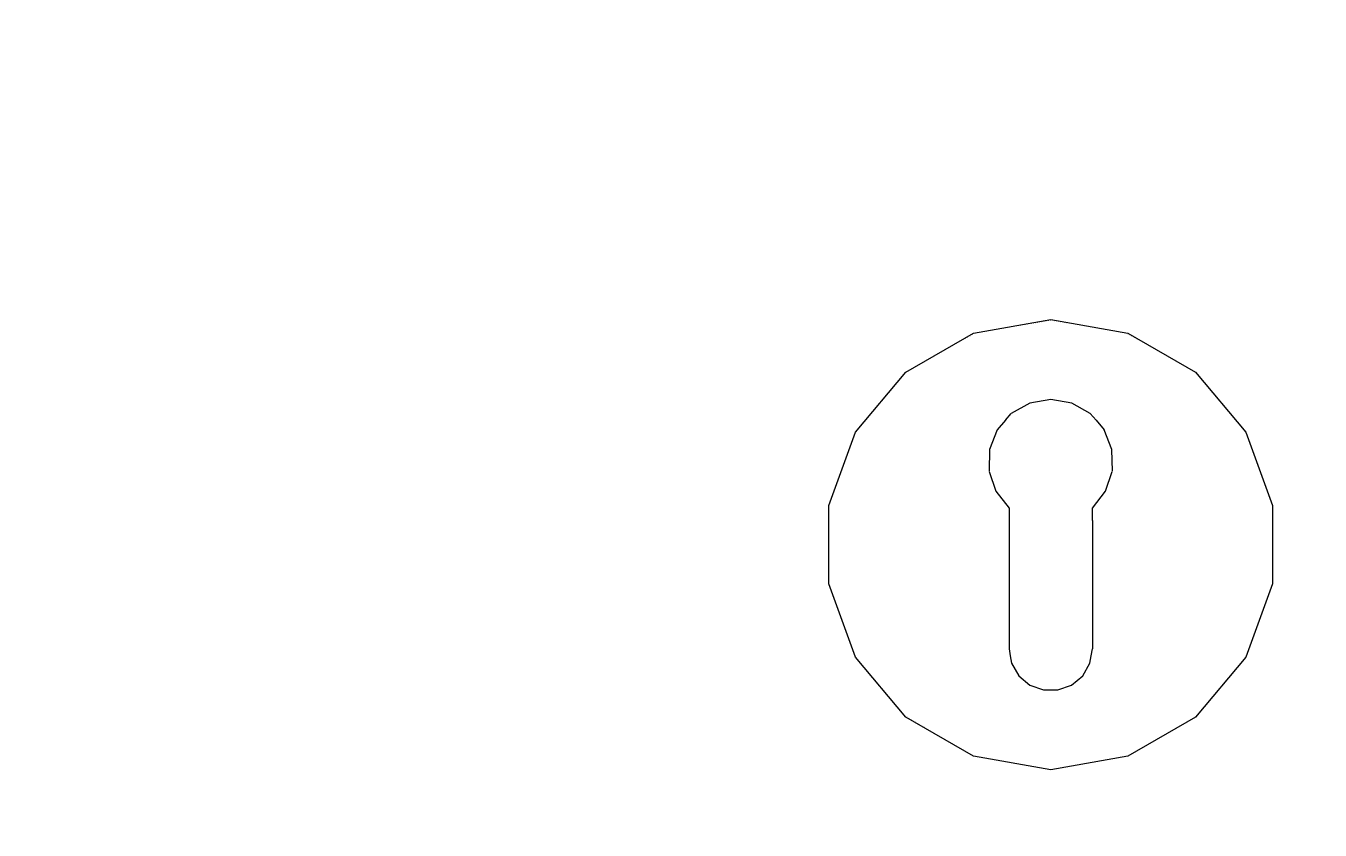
# Model space of a CAD drawing. Header units: millimetres. Extents: x -15634 to 67596, y -3027 to 55843.
# Drawn here: x 23143.5 to 23298.7, y 47861.4 to 47957.8 of the extents above; entities that cross this region are included whole.
import ezdxf

# ---------------------------------------------------------------- set-up
doc = ezdxf.new("R2010")
doc.units = ezdxf.units.MM
doc.header["$MEASUREMENT"] = 0
doc.set_wipeout_variables(frame=1)
doc.linetypes.add('Wipeout_Contour', pattern=[1000, 0, -1000])
doc.layers.add('Dimensioning - General', color=7, linetype='Continuous')
doc.layers.add('Structural - Bearing', color=7, linetype='Continuous')
for name, color, linetype, lineweight, true_color in [('Dimensioning - General_Pen_No__61', 7, 'Continuous', 20, 0x6a6a6a), ('Dimensioning - General_Pen_No__88', 7, 'Continuous', 20, 0xfd4435), ('Structural - Bearing_Pen_No__82', 7, 'Continuous', 20, 0xaaaaaa)]:
    doc.layers.add(name, color=color, linetype=linetype, lineweight=lineweight, true_color=true_color)
doc.styles.add('GENERATED_STYLE_6', font='calibril.ttf')
doc.dimstyles.new('GENERATED_STYLE__3', dxfattribs={"dimtxt": 195.999997, "dimasz": 106.4, "dimexe": 0.18, "dimexo": 0.0625, "dimgap": 0.09, "dimtad": 1, "dimdec": 0, "dimlfac": 0.1, "dimzin": 0, "dimdsep": 46, "dimtxsty": 'GENERATED_STYLE_6', "dimblk": 'ARROWHEAD_2', "dimblk1": 'ARROWHEAD_2', "dimblk2": 'ARROWHEAD_2', "dimcen": 0.09, "dimse1": 1, "dimse2": 1, "dimclrd": 256, "dimclre": 256, "dimclrt": 256, "dimadec": 0, "dimazin": 0, "dimtfac": 1, "dimtdec": 4, "dimtmove": 0, "dimatfit": 3, "dimfxl": 1, "dimtolj": 1, "dimtzin": 0, "dimarcsym": 0})

# ---------------------------------------------------------------- blocks, each defined once
blk = doc.blocks.new('*D67')
at = {"layer": 'Dimensioning - General_Pen_No__61', "color": 251, "linetype": 'Continuous', "lineweight": 20, "true_color": 0x6a6a6a, "transparency": 16777216}
for p, q in [((27454.43, 49636.02), (27594.43, 49555.19)), ((27629.43, 49595.6), (27419.43, 49595.6)), ((27524.43, 46895.6), (27524.43, 49595.6)), ((27454.43, 46936.02), (27594.43, 46855.19)), ((27629.43, 46895.6), (27419.43, 46895.6))]:
    blk.add_line(p, q, dxfattribs=at)
at = {"layer": 'Dimensioning - General_Pen_No__88', "color": 20, "lineweight": 20, "true_color": 0xfd4435, "transparency": 16777216, "char_height": 196, "attachment_point": 7, "rotation": 90, "style": 'GENERATED_STYLE_6'}
for s, insert in [('\\A1;{\\pql;\\fCalibri Light|b0|i0|c0|p34;20}', (27485.23, 49237.36)), ('\\A1;{\\pql;\\fCalibri Light|b0|i0|c0|p34;270}', (27485.23, 48007.27))]:
    blk.add_mtext(s, dxfattribs=dict(at, insert=insert))
blk = doc.blocks.new('ARROWHEAD_2')
at = {"color": 0, "linetype": 'Continuous', "lineweight": 0}
for p, q in [((-0.3781, -0.655), (0.3781, 0.655)), ((0, 0), (-1, 0))]:
    blk.add_line(p, q, dxfattribs=at)
blk = doc.blocks.new('*D115')
at = {"layer": 'Dimensioning - General_Pen_No__61', "color": 251, "linetype": 'Continuous', "lineweight": 20, "true_color": 0x6a6a6a, "transparency": 16777216}
for p, q in [((28004.43, 49636.02), (28144.43, 49555.19)), ((28179.43, 49595.6), (27969.43, 49595.6)), ((28074.43, 46895.6), (28074.43, 49595.6)), ((28004.43, 46936.02), (28144.43, 46855.19)), ((28179.43, 46895.6), (27969.43, 46895.6))]:
    blk.add_line(p, q, dxfattribs=at)
at = {"layer": 'Dimensioning - General_Pen_No__88', "color": 20, "lineweight": 20, "true_color": 0xfd4435, "transparency": 16777216, "char_height": 196, "attachment_point": 7, "rotation": 90, "style": 'GENERATED_STYLE_6'}
for s, insert in [('\\A1;{\\pql;\\fCalibri Light|b0|i0|c0|p34;20}', (28035.23, 49237.36)), ('\\A1;{\\pql;\\fCalibri Light|b0|i0|c0|p34;270}', (28035.23, 48007.27))]:
    blk.add_mtext(s, dxfattribs=dict(at, insert=insert))
blk = doc.blocks.new('*D136')
at = {"layer": 'Dimensioning - General_Pen_No__61', "color": 251, "linetype": 'Continuous', "lineweight": 20, "true_color": 0x6a6a6a, "transparency": 16777216}
for p, q in [((28554.43, 49836.02), (28694.43, 49755.19)), ((28729.43, 49795.6), (28519.43, 49795.6)), ((28624.43, 46895.6), (28624.43, 49795.6)), ((28554.43, 46936.02), (28694.43, 46855.19)), ((28729.43, 46895.6), (28519.43, 46895.6))]:
    blk.add_line(p, q, dxfattribs=at)
at = {"layer": 'Dimensioning - General_Pen_No__88', "color": 20, "lineweight": 20, "true_color": 0xfd4435, "transparency": 16777216, "insert": (28585.23, 48107.27), "char_height": 196, "attachment_point": 7, "rotation": 90, "style": 'GENERATED_STYLE_6'}
blk.add_mtext('\\A1;{\\pql;\\fCalibri Light|b0|i0|c0|p34;290}', dxfattribs=at)
blk = doc.blocks.new('*D163')
at = {"layer": 'Dimensioning - General_Pen_No__61', "color": 251, "linetype": 'Continuous', "lineweight": 20, "true_color": 0x6a6a6a, "transparency": 16777216}
for p, q in [((34964.93, 49636.02), (35104.93, 49555.19)), ((35139.93, 49595.6), (34929.93, 49595.6)), ((35034.93, 46895.6), (35034.93, 49595.6)), ((34964.93, 46936.02), (35104.93, 46855.19)), ((35139.93, 46895.6), (34929.93, 46895.6))]:
    blk.add_line(p, q, dxfattribs=at)
at = {"layer": 'Dimensioning - General_Pen_No__88', "color": 20, "lineweight": 20, "true_color": 0xfd4435, "transparency": 16777216, "char_height": 196, "attachment_point": 7, "rotation": 90, "style": 'GENERATED_STYLE_6'}
for s, insert in [('\\A1;{\\pql;\\fCalibri Light|b0|i0|c0|p34;20}', (34995.73, 49237.36)), ('\\A1;{\\pql;\\fCalibri Light|b0|i0|c0|p34;270}', (34995.73, 48007.27))]:
    blk.add_mtext(s, dxfattribs=dict(at, insert=insert))
blk = doc.blocks.new('*D211')
at = {"layer": 'Dimensioning - General_Pen_No__61', "color": 251, "linetype": 'Continuous', "lineweight": 20, "true_color": 0x6a6a6a, "transparency": 16777216}
for p, q in [((35514.93, 49636.02), (35654.93, 49555.19)), ((35689.93, 49595.6), (35479.93, 49595.6)), ((35584.93, 46895.6), (35584.93, 49595.6)), ((35514.93, 46936.02), (35654.93, 46855.19)), ((35689.93, 46895.6), (35479.93, 46895.6))]:
    blk.add_line(p, q, dxfattribs=at)
at = {"layer": 'Dimensioning - General_Pen_No__88', "color": 20, "lineweight": 20, "true_color": 0xfd4435, "transparency": 16777216, "char_height": 196, "attachment_point": 7, "rotation": 90, "style": 'GENERATED_STYLE_6'}
for s, insert in [('\\A1;{\\pql;\\fCalibri Light|b0|i0|c0|p34;20}', (35545.73, 49237.36)), ('\\A1;{\\pql;\\fCalibri Light|b0|i0|c0|p34;270}', (35545.73, 48007.27))]:
    blk.add_mtext(s, dxfattribs=dict(at, insert=insert))
blk = doc.blocks.new('*D232')
at = {"layer": 'Dimensioning - General_Pen_No__61', "color": 251, "linetype": 'Continuous', "lineweight": 20, "true_color": 0x6a6a6a, "transparency": 16777216}
for p, q in [((36064.93, 49836.02), (36204.93, 49755.19)), ((36239.93, 49795.6), (36029.93, 49795.6)), ((36134.93, 46895.6), (36134.93, 49795.6)), ((36064.93, 46936.02), (36204.93, 46855.19)), ((36239.93, 46895.6), (36029.93, 46895.6))]:
    blk.add_line(p, q, dxfattribs=at)
at = {"layer": 'Dimensioning - General_Pen_No__88', "color": 20, "lineweight": 20, "true_color": 0xfd4435, "transparency": 16777216, "insert": (36095.73, 48107.27), "char_height": 196, "attachment_point": 7, "rotation": 90, "style": 'GENERATED_STYLE_6'}
blk.add_mtext('\\A1;{\\pql;\\fCalibri Light|b0|i0|c0|p34;290}', dxfattribs=at)

msp = doc.modelspace()

# ---------------------------------------------------------------- wipeouts: each hides what was drawn before it
at = {"color": 254, "linetype": 'Wipeout_Contour', "lineweight": 0, "ltscale": 372798.842503}
msp.add_wipeout([(23259.95, 47909.39), (23260.93, 47910.53), (23257.17, 47920.88), (23249.08, 47916.21), (23259, 47904.39), (23258.98, 47904.44), (23259.04, 47907)], dxfattribs=at).dxf.layer = 'Structural - Bearing'
at = {"color": 254, "linetype": 'Wipeout_Contour', "lineweight": 0, "ltscale": 266149.867537}
msp.add_wipeout([(23257.17, 47870.33), (23261.51, 47882.27), (23261.37, 47883.1), (23261.37, 47889.65), (23249.08, 47875)], dxfattribs=at).dxf.layer = 'Structural - Bearing'

# ---------------------------------------------------------------- next in the draw order: wipeouts: each hides what was drawn before it
at = {"color": 254, "linetype": 'Wipeout_Contour', "lineweight": 0, "ltscale": 319507.40753}
msp.add_wipeout([(23259.79, 47902.02), (23259, 47904.39), (23249.08, 47916.21), (23243.07, 47909.05), (23261.37, 47898.49), (23261.37, 47900)], dxfattribs=at).dxf.layer = 'Structural - Bearing'
at = {"color": 254, "linetype": 'Wipeout_Contour', "lineweight": 0, "ltscale": 212929.992486}
msp.add_wipeout([(23261.37, 47889.65), (23261.37, 47892.72), (23243.07, 47882.15), (23249.08, 47875)], dxfattribs=at).dxf.layer = 'Structural - Bearing'

# ---------------------------------------------------------------- next in the draw order: wipeouts: each hides what was drawn before it
at = {"color": 254, "linetype": 'Wipeout_Contour', "lineweight": 0, "ltscale": 213050.137781}
msp.add_wipeout([(23249.01, 47916.29), (23249.08, 47916.21), (23257.17, 47920.88), (23257.13, 47920.98)], dxfattribs=at).dxf.layer = 'Structural - Bearing'
at = {"color": 254, "linetype": 'Wipeout_Contour', "lineweight": 0, "ltscale": 212983.648833}
msp.add_wipeout([(23261.37, 47896.49), (23261.37, 47898.49), (23243.07, 47909.05), (23239.88, 47900.28)], dxfattribs=at).dxf.layer = 'Structural - Bearing'
at = {"color": 254, "linetype": 'Wipeout_Contour', "lineweight": 0, "ltscale": 212945.233071}
msp.add_wipeout([(23261.37, 47892.72), (23261.37, 47894.72), (23239.88, 47890.93), (23243.07, 47882.15)], dxfattribs=at).dxf.layer = 'Structural - Bearing'

# ---------------------------------------------------------------- next in the draw order: wipeouts: each hides what was drawn before it
at = {"color": 254, "linetype": 'Wipeout_Contour', "lineweight": 0, "ltscale": 319580.937265}
msp.add_wipeout([(23261.62, 47911.33), (23263.85, 47912.59), (23266.37, 47913.03), (23266.37, 47922.5), (23257.17, 47920.88), (23260.93, 47910.53)], dxfattribs=at).dxf.layer = 'Structural - Bearing'
at = {"color": 254, "linetype": 'Wipeout_Contour', "lineweight": 0, "ltscale": 213016.485891}
msp.add_wipeout([(23242.98, 47909.1), (23243.07, 47909.05), (23249.08, 47916.21), (23249.01, 47916.29)], dxfattribs=at).dxf.layer = 'Structural - Bearing'
at = {"color": 254, "linetype": 'Wipeout_Contour', "lineweight": 0, "ltscale": 212963.110624}
msp.add_wipeout([(23261.37, 47894.72), (23261.37, 47896.49), (23239.88, 47900.28), (23239.88, 47890.93)], dxfattribs=at).dxf.layer = 'Structural - Bearing'
at = {"color": 254, "linetype": 'Wipeout_Contour', "lineweight": 0, "ltscale": 425837.977178}
msp.add_wipeout([(23261.67, 47881.39), (23261.51, 47882.27), (23257.17, 47870.33), (23266.37, 47868.7), (23266.37, 47878.18), (23265.5, 47878.18), (23263.87, 47878.77), (23262.54, 47879.89)], dxfattribs=at).dxf.layer = 'Structural - Bearing'

# ---------------------------------------------------------------- next in the draw order: wipeouts: each hides what was drawn before it
at = {"color": 254, "linetype": 'Wipeout_Contour', "lineweight": 0, "ltscale": 213076.610412}
msp.add_wipeout([(23257.13, 47920.98), (23257.17, 47920.88), (23266.37, 47922.5), (23266.37, 47922.6)], dxfattribs=at).dxf.layer = 'Structural - Bearing'
at = {"color": 254, "linetype": 'Wipeout_Contour', "lineweight": 0, "ltscale": 212979.711314}
msp.add_wipeout([(23239.78, 47900.29), (23239.88, 47900.28), (23243.07, 47909.05), (23242.98, 47909.1)], dxfattribs=at).dxf.layer = 'Structural - Bearing'
at = {"color": 254, "linetype": 'Wipeout_Contour', "lineweight": 0, "ltscale": 425861.693016}
msp.add_wipeout([(23267.24, 47878.18), (23266.37, 47878.18), (23266.37, 47868.7), (23275.57, 47870.33), (23271.22, 47882.27), (23271.07, 47881.39), (23270.2, 47879.89), (23268.87, 47878.77)], dxfattribs=at).dxf.layer = 'Structural - Bearing'
at = {"color": 254, "linetype": 'Wipeout_Contour', "lineweight": 0, "ltscale": 212884.730489}
msp.add_wipeout([(23257.13, 47870.23), (23257.17, 47870.33), (23249.08, 47875), (23249.01, 47874.92)], dxfattribs=at).dxf.layer = 'Structural - Bearing'

# ---------------------------------------------------------------- next in the draw order: linework, layer by layer
at = {"layer": 'Structural - Bearing_Pen_No__82', "color": 253, "linetype": 'Continuous', "lineweight": 20, "true_color": 0xaaaaaa}
for p, q in [((23249.01, 47916.29), (23257.13, 47920.98)), ((23242.98, 47909.1), (23249.01, 47916.29))]:
    msp.add_line(p, q, dxfattribs=at)

# ---------------------------------------------------------------- next in the draw order: wipeouts: each hides what was drawn before it
at = {"color": 254, "linetype": 'Wipeout_Contour', "lineweight": 0, "ltscale": 319600.610248}
msp.add_wipeout([(23268.89, 47912.59), (23271.11, 47911.33), (23271.8, 47910.53), (23275.57, 47920.88), (23266.37, 47922.5), (23266.37, 47913.03)], dxfattribs=at).dxf.layer = 'Structural - Bearing'
at = {"color": 254, "linetype": 'Wipeout_Contour', "lineweight": 0, "ltscale": 266186.994061}
msp.add_wipeout([(23283.66, 47875), (23271.37, 47889.65), (23271.37, 47883.1), (23271.22, 47882.27), (23275.57, 47870.33)], dxfattribs=at).dxf.layer = 'Structural - Bearing'
at = {"color": 254, "linetype": 'Wipeout_Contour', "lineweight": 0, "ltscale": 212893.710957}
msp.add_wipeout([(23249.01, 47874.92), (23249.08, 47875), (23243.07, 47882.15), (23242.98, 47882.1)], dxfattribs=at).dxf.layer = 'Structural - Bearing'
at = {"color": 254, "linetype": 'Wipeout_Contour', "lineweight": 0, "ltscale": 212888.527977}
msp.add_wipeout([(23266.37, 47868.6), (23266.37, 47868.7), (23257.17, 47870.33), (23257.13, 47870.23)], dxfattribs=at).dxf.layer = 'Structural - Bearing'

# ---------------------------------------------------------------- next in the draw order: linework, layer by layer
at = {"layer": 'Structural - Bearing_Pen_No__82', "color": 253, "linetype": 'Continuous', "lineweight": 20, "true_color": 0xaaaaaa}
msp.add_line((23257.13, 47870.23), (23249.01, 47874.92), dxfattribs=at)

# ---------------------------------------------------------------- next in the draw order: wipeouts: each hides what was drawn before it
at = {"color": 254, "linetype": 'Wipeout_Contour', "lineweight": 0, "ltscale": 213092.716855}
msp.add_wipeout([(23266.37, 47922.6), (23266.37, 47922.5), (23275.57, 47920.88), (23275.6, 47920.98)], dxfattribs=at).dxf.layer = 'Structural - Bearing'
at = {"color": 254, "linetype": 'Wipeout_Contour', "lineweight": 0, "ltscale": 212914.384866}
msp.add_wipeout([(23242.98, 47882.1), (23243.07, 47882.15), (23239.88, 47890.93), (23239.78, 47890.92)], dxfattribs=at).dxf.layer = 'Structural - Bearing'
at = {"color": 254, "linetype": 'Wipeout_Contour', "lineweight": 0, "ltscale": 212904.648234}
msp.add_wipeout([(23275.6, 47870.23), (23275.57, 47870.33), (23266.37, 47868.7), (23266.37, 47868.6)], dxfattribs=at).dxf.layer = 'Structural - Bearing'

# ---------------------------------------------------------------- next in the draw order: linework, layer by layer
at = {"layer": 'Structural - Bearing_Pen_No__82', "color": 253, "linetype": 'Continuous', "lineweight": 20, "true_color": 0xaaaaaa}
for p, q in [((23257.13, 47920.98), (23266.37, 47922.6)), ((23249.01, 47874.92), (23242.98, 47882.1)), ((23266.37, 47868.6), (23257.13, 47870.23))]:
    msp.add_line(p, q, dxfattribs=at)

# ---------------------------------------------------------------- next in the draw order: wipeouts: each hides what was drawn before it
at = {"color": 254, "linetype": 'Wipeout_Contour', "lineweight": 0, "ltscale": 372853.044788}
msp.add_wipeout([(23272.78, 47909.39), (23273.7, 47907), (23273.76, 47904.44), (23273.74, 47904.39), (23283.66, 47916.21), (23275.57, 47920.88), (23271.8, 47910.53)], dxfattribs=at).dxf.layer = 'Structural - Bearing'
at = {"color": 254, "linetype": 'Wipeout_Contour', "lineweight": 0, "ltscale": 212944.253962}
msp.add_wipeout([(23239.78, 47890.92), (23239.88, 47890.93), (23239.88, 47900.28), (23239.78, 47900.29)], dxfattribs=at).dxf.layer = 'Structural - Bearing'

# ---------------------------------------------------------------- next in the draw order: linework, layer by layer
at = {"layer": 'Structural - Bearing_Pen_No__82', "color": 253, "linetype": 'Continuous', "lineweight": 20, "true_color": 0xaaaaaa}
for p, q in [((23239.78, 47900.29), (23242.98, 47909.1)), ((23239.78, 47890.92), (23239.78, 47900.29)), ((23242.98, 47882.1), (23239.78, 47890.92))]:
    msp.add_line(p, q, dxfattribs=at)

# ---------------------------------------------------------------- next in the draw order: wipeouts: each hides what was drawn before it
at = {"color": 254, "linetype": 'Wipeout_Contour', "lineweight": 0, "ltscale": 213096.510758}
msp.add_wipeout([(23275.6, 47920.98), (23275.57, 47920.88), (23283.66, 47916.21), (23283.72, 47916.29)], dxfattribs=at).dxf.layer = 'Structural - Bearing'

# ---------------------------------------------------------------- next in the draw order: linework, layer by layer
at = {"layer": 'Structural - Bearing_Pen_No__82', "color": 253, "linetype": 'Continuous', "lineweight": 20, "true_color": 0xaaaaaa}
msp.add_line((23266.37, 47922.6), (23275.6, 47920.98), dxfattribs=at)

# ---------------------------------------------------------------- next in the draw order: wipeouts: each hides what was drawn before it
at = {"color": 254, "linetype": 'Wipeout_Contour', "lineweight": 0, "ltscale": 319564.76645}
msp.add_wipeout([(23272.95, 47902.02), (23271.37, 47900), (23271.37, 47898.49), (23289.66, 47909.05), (23283.66, 47916.21), (23273.74, 47904.39)], dxfattribs=at).dxf.layer = 'Structural - Bearing'

# ---------------------------------------------------------------- next in the draw order: wipeouts: each hides what was drawn before it
at = {"color": 254, "linetype": 'Wipeout_Contour', "lineweight": 0, "ltscale": 213087.538574}
msp.add_wipeout([(23283.72, 47916.29), (23283.66, 47916.21), (23289.66, 47909.05), (23289.75, 47909.1)], dxfattribs=at).dxf.layer = 'Structural - Bearing'

# ---------------------------------------------------------------- next in the draw order: linework, layer by layer
at = {"layer": 'Structural - Bearing_Pen_No__82', "color": 253, "linetype": 'Continuous', "lineweight": 20, "true_color": 0xaaaaaa}
msp.add_line((23275.6, 47920.98), (23283.72, 47916.29), dxfattribs=at)

# ---------------------------------------------------------------- next in the draw order: wipeouts: each hides what was drawn before it
at = {"color": 254, "linetype": 'Wipeout_Contour', "lineweight": 0, "ltscale": 213036.019918}
msp.add_wipeout([(23271.37, 47898.49), (23271.37, 47896.49), (23292.86, 47900.28), (23289.66, 47909.05)], dxfattribs=at).dxf.layer = 'Structural - Bearing'

# ---------------------------------------------------------------- next in the draw order: wipeouts: each hides what was drawn before it
at = {"color": 254, "linetype": 'Wipeout_Contour', "lineweight": 0, "ltscale": 213066.880943}
msp.add_wipeout([(23289.75, 47909.1), (23289.66, 47909.05), (23292.86, 47900.28), (23292.96, 47900.29)], dxfattribs=at).dxf.layer = 'Structural - Bearing'

# ---------------------------------------------------------------- next in the draw order: linework, layer by layer
at = {"layer": 'Structural - Bearing_Pen_No__82', "color": 253, "linetype": 'Continuous', "lineweight": 20, "true_color": 0xaaaaaa}
msp.add_line((23283.72, 47916.29), (23289.75, 47909.1), dxfattribs=at)

# ---------------------------------------------------------------- next in the draw order: wipeouts: each hides what was drawn before it
at = {"color": 254, "linetype": 'Wipeout_Contour', "lineweight": 0, "ltscale": 213018.150701}
msp.add_wipeout([(23271.37, 47896.49), (23271.37, 47894.72), (23292.86, 47890.93), (23292.86, 47900.28)], dxfattribs=at).dxf.layer = 'Structural - Bearing'

# ---------------------------------------------------------------- next in the draw order: wipeouts: each hides what was drawn before it
at = {"color": 254, "linetype": 'Wipeout_Contour', "lineweight": 0, "ltscale": 212997.617393}
msp.add_wipeout([(23271.37, 47894.72), (23271.37, 47892.72), (23289.66, 47882.15), (23292.86, 47890.93)], dxfattribs=at).dxf.layer = 'Structural - Bearing'

# ---------------------------------------------------------------- next in the draw order: wipeouts: each hides what was drawn before it
at = {"color": 254, "linetype": 'Wipeout_Contour', "lineweight": 0, "ltscale": 213037.028385}
msp.add_wipeout([(23292.96, 47900.29), (23292.86, 47900.28), (23292.86, 47890.93), (23292.96, 47890.92)], dxfattribs=at).dxf.layer = 'Structural - Bearing'
at = {"color": 254, "linetype": 'Wipeout_Contour', "lineweight": 0, "ltscale": 212974.497521}
msp.add_wipeout([(23271.37, 47892.72), (23271.37, 47889.65), (23283.66, 47875), (23289.66, 47882.15)], dxfattribs=at).dxf.layer = 'Structural - Bearing'

# ---------------------------------------------------------------- next in the draw order: linework, layer by layer
at = {"layer": 'Structural - Bearing_Pen_No__82', "color": 253, "linetype": 'Continuous', "lineweight": 20, "true_color": 0xaaaaaa}
msp.add_line((23289.75, 47909.1), (23292.96, 47900.29), dxfattribs=at)

# ---------------------------------------------------------------- next in the draw order: wipeouts: each hides what was drawn before it
at = {"color": 254, "linetype": 'Wipeout_Contour', "lineweight": 0, "ltscale": 1437731.580685423}
msp.add_wipeout([(23259.04, 47907), (23258.98, 47904.44), (23259.79, 47902.02), (23261.37, 47900), (23261.37, 47883.1), (23261.67, 47881.39), (23262.54, 47879.89), (23263.87, 47878.77), (23265.5, 47878.18), (23267.24, 47878.18), (23268.87, 47878.77), (23270.2, 47879.89), (23271.07, 47881.39), (23271.37, 47883.1), (23271.37, 47900), (23272.95, 47902.02), (23273.74, 47904.39), (23273.76, 47904.44), (23273.7, 47907), (23272.78, 47909.39), (23271.8, 47910.53), (23271.11, 47911.33), (23268.89, 47912.59), (23266.37, 47913.03), (23263.85, 47912.59), (23261.62, 47911.33), (23259.95, 47909.39)], dxfattribs=at).dxf.layer = 'Structural - Bearing'
at = {"color": 254, "linetype": 'Wipeout_Contour', "lineweight": 0, "ltscale": 213001.580427}
msp.add_wipeout([(23292.96, 47890.92), (23292.86, 47890.93), (23289.66, 47882.15), (23289.75, 47882.1)], dxfattribs=at).dxf.layer = 'Structural - Bearing'
at = {"color": 254, "linetype": 'Wipeout_Contour', "lineweight": 0, "ltscale": 212931.138398}
msp.add_wipeout([(23283.72, 47874.92), (23283.66, 47875), (23275.57, 47870.33), (23275.6, 47870.23)], dxfattribs=at).dxf.layer = 'Structural - Bearing'

# ---------------------------------------------------------------- next in the draw order: linework, layer by layer
at = {"layer": 'Structural - Bearing_Pen_No__82', "color": 253, "linetype": 'Continuous', "lineweight": 20, "true_color": 0xaaaaaa}
for p, q in [((23266.37, 47913.03), (23263.85, 47912.59)), ((23268.89, 47912.59), (23266.37, 47913.03)), ((23260.93, 47910.53), (23261.62, 47911.33)), ((23263.85, 47912.59), (23261.62, 47911.33)), ((23271.11, 47911.33), (23268.89, 47912.59)), ((23271.8, 47910.53), (23271.11, 47911.33)), ((23260.93, 47910.53), (23259.95, 47909.39)), ((23271.8, 47910.53), (23272.78, 47909.39)), ((23259.95, 47909.39), (23259.04, 47907)), ((23273.7, 47907), (23272.78, 47909.39)), ((23259.04, 47907), (23258.98, 47904.44)), ((23273.76, 47904.44), (23273.7, 47907)), ((23259, 47904.39), (23259.79, 47902.02)), ((23272.95, 47902.02), (23273.74, 47904.39)), ((23259.79, 47902.02), (23261.37, 47900)), ((23271.37, 47900), (23272.95, 47902.02)), ((23261.37, 47900), (23261.37, 47898.49)), ((23271.37, 47898.49), (23271.37, 47900)), ((23292.96, 47900.29), (23292.96, 47890.92)), ((23261.37, 47898.49), (23261.37, 47896.49)), ((23271.37, 47898.49), (23271.37, 47896.49)), ((23261.37, 47896.49), (23261.37, 47894.72)), ((23271.37, 47896.49), (23271.37, 47894.72)), ((23261.37, 47894.72), (23261.37, 47892.72)), ((23271.37, 47894.72), (23271.37, 47892.72)), ((23261.37, 47892.72), (23261.37, 47889.65)), ((23271.37, 47892.72), (23271.37, 47889.65)), ((23261.37, 47889.65), (23261.37, 47883.1)), ((23271.37, 47889.65), (23271.37, 47883.1)), ((23261.37, 47883.1), (23261.51, 47882.27)), ((23261.51, 47882.27), (23261.67, 47881.39)), ((23271.07, 47881.39), (23271.22, 47882.27)), ((23271.22, 47882.27), (23271.37, 47883.1)), ((23261.67, 47881.39), (23262.54, 47879.89)), ((23270.2, 47879.89), (23271.07, 47881.39)), ((23262.54, 47879.89), (23263.87, 47878.77)), ((23263.87, 47878.77), (23265.5, 47878.18)), ((23267.24, 47878.18), (23268.87, 47878.77)), ((23268.87, 47878.77), (23270.2, 47879.89)), ((23265.5, 47878.18), (23266.37, 47878.18)), ((23266.37, 47878.18), (23267.24, 47878.18)), ((23275.6, 47870.23), (23266.37, 47868.6))]:
    msp.add_line(p, q, dxfattribs=at)

# ---------------------------------------------------------------- next in the draw order: wipeouts: each hides what was drawn before it
at = {"color": 254, "linetype": 'Wipeout_Contour', "lineweight": 0, "ltscale": 212964.803357}
msp.add_wipeout([(23289.75, 47882.1), (23289.66, 47882.15), (23283.66, 47875), (23283.72, 47874.92)], dxfattribs=at).dxf.layer = 'Structural - Bearing'

# ---------------------------------------------------------------- next in the draw order: linework, layer by layer
at = {"layer": 'Structural - Bearing_Pen_No__82', "color": 253, "linetype": 'Continuous', "lineweight": 20, "true_color": 0xaaaaaa}
for p, q in [((23292.96, 47890.92), (23289.75, 47882.1)), ((23289.75, 47882.1), (23283.72, 47874.92)), ((23283.72, 47874.92), (23275.6, 47870.23))]:
    msp.add_line(p, q, dxfattribs=at)

# ---------------------------------------------------------------- next in the draw order: dimensions: what is measured, and where the dimension line sits
at = {"layer": 'Dimensioning - General', "color": 251, "linetype": 'Continuous', "lineweight": 20, "true_color": 0x6a6a6a}
for base, p1, p2, picture, middle in [((28624.43, 49795.6), (2253.58, 46895.6), (2139.38, 49795.6), '*D136', (28487.23, 48331.4)), ((36134.93, 49795.6), (9764.08, 46895.6), (9649.88, 49795.6), '*D232', (35997.73, 48331.4)), ((28074.43, 49595.6), (-176.55, 46895.6), (-273.18, 49595.6), '*D115', (27937.23, 48231.4)), ((27524.43, 49595.6), (-77.02, 46895.6), (117.37, 49595.6), '*D67', (27387.23, 48231.4)), ((35584.93, 49595.6), (7333.95, 46895.6), (7237.32, 49595.6), '*D211', (35447.73, 48231.4)), ((35034.93, 49595.6), (7433.48, 46895.6), (7627.87, 49595.6), '*D163', (34897.73, 48231.4))]:
    dim = msp.add_linear_dim(base=base, p1=p1, p2=p2, angle=90, dimstyle='GENERATED_STYLE__3', dxfattribs=at)
    dim.commit()
    dim.dimension.update_dxf_attribs({"geometry": picture, "text_midpoint": middle, "dimtype": 160, "text_rotation": 90})

doc.saveas('drawing.dxf')
